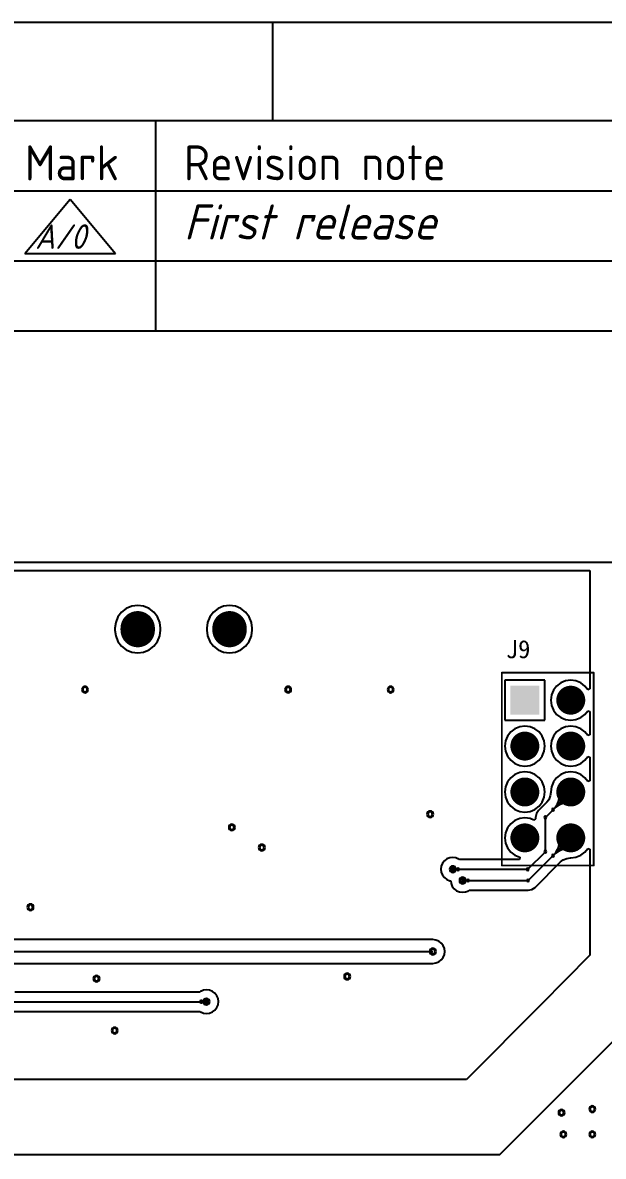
# Model space of a CAD drawing. Header units: inches. Extents: x 32166 to 66782, y 2386 to 7162.
# Drawn here: x 33684 to 33941, y 3727 to 4229 of the extents above; entities that cross this region are included whole.
import ezdxf
from ezdxf.enums import TextEntityAlignment as Align

# ---------------------------------------------------------------- set-up
doc = ezdxf.new("R2010")
doc.units = ezdxf.units.IN
doc.header["$LTSCALE"] = 0.64311
doc.header["$MEASUREMENT"] = 0
doc.layers.get('0').update_dxf_attribs({"linetype": 'CONTINUOUS'})
for name, color, linetype in [('KEEPOUTLAYER', 6, 'CONTINUOUS'), ('MULTILAYER', 9, 'CONTINUOUS'), ('TOPLAYER', 1, 'CONTINUOUS'), ('TOPOVERLAY', 2, 'CONTINUOUS'), ('TOPSOLDER', 216, 'CONTINUOUS')]:
    doc.layers.add(name, color=color, linetype=linetype)
doc.styles.add('ISO Proportional', font='isocp')
doc.styles.get("Standard").update_dxf_attribs({"font": 'txt', "width": 0.8})

msp = doc.modelspace()

# ---------------------------------------------------------------- linework, layer by layer
for p, q in [((33794.9, 4228.61), (33794.9, 4185.17)), ((34728.68, 4185.17), (32209.64, 4185.17)), ((33743.31, 4092.11), (33743.31, 4185.17)), ((33519.95, 4154.15), (34728.68, 4154.15)), ((33685.25, 4126.38), (33705.35, 4150.44)), ((33705.35, 4150.44), (33725.45, 4126.38)), ((33685.25, 4126.38), (33725.45, 4126.38)), ((33519.95, 4123.13), (34728.68, 4123.13)), ((33519.95, 4092.11), (34728.68, 4092.11))]:
    msp.add_line(p, q)
msp.add_lwpolyline([(32166.21, 2385.86), (34772.11, 2385.86), (34772.11, 4228.61), (32166.21, 4228.61)], close=True)
at = {"layer": 'KEEPOUTLAYER'}
msp.add_line((32498.87, 3989.76), (34258.87, 3989.76), dxfattribs=at)
at = {"layer": 'MULTILAYER', "const_width": 13.6}
for points in [[(33735.26, 3959.67), (33735.26, 3960.47)], [(33775.9, 3959.67), (33775.9, 3960.47)]]:
    msp.add_lwpolyline(points, dxfattribs=at)
at = {"layer": 'MULTILAYER'}
for points, const_width in [([(33731.86, 3960.47, 1), (33738.66, 3960.47, 1)], 6.8), ([(33731.86, 3959.67, 1), (33738.66, 3959.67, 1)], 6.8), ([(33772.5, 3960.47, 1), (33779.3, 3960.47, 1)], 6.8), ([(33772.5, 3959.67, 1), (33779.3, 3959.67, 1)], 6.8), ([(33924.13, 3928.63, 1), (33929.73, 3928.63, 1)], 5.6), ([(33903.81, 3908.31, 1), (33909.41, 3908.31, 1)], 5.6), ([(33924.13, 3908.31, 1), (33929.73, 3908.31, 1)], 5.6), ([(33903.81, 3887.99, 1), (33909.41, 3887.99, 1)], 5.6), ([(33924.13, 3887.99, 1), (33929.73, 3887.99, 1)], 5.6), ([(33903.81, 3867.67, 1), (33909.41, 3867.67, 1)], 5.6), ([(33924.13, 3867.67, 1), (33929.73, 3867.67, 1)], 5.6)]:
    msp.add_lwpolyline(points, format="xyb", close=True, dxfattribs=dict(at, const_width=const_width))
for centre, start, end in [((33711.94, 3933.33), 0, 180), ((33711.94, 3933.33), 180, 0), ((33801.83, 3933.33), 0, 180), ((33801.83, 3933.33), 180, 0), ((33847.22, 3933.33), 0, 180), ((33847.22, 3933.33), 180, 0), ((33864.71, 3878.16), 0, 180), ((33864.71, 3878.16), 180, 0), ((33776.95, 3872.32), 0, 180), ((33776.95, 3872.32), 180, 0), ((33790.21, 3863.38), 0, 180), ((33790.21, 3863.38), 180, 0), ((33874.69, 3853.78), 0, 180), ((33874.69, 3853.78), 180, 0), ((33879.03, 3848.8), 0, 180), ((33879.03, 3848.8), 180, 0), ((33687.8, 3836.96), 0, 180), ((33687.8, 3836.96), 180, 0), ((33865.91, 3817.36), 0, 180), ((33865.91, 3817.36), 180, 0), ((33717.03, 3805.36), 0, 180), ((33717.03, 3805.36), 180, 0), ((33827.99, 3806.32), 0, 180), ((33827.99, 3806.32), 180, 0), ((33765.75, 3795.16), 0, 180), ((33765.75, 3795.16), 180, 0), ((33725.08, 3782.36), 0, 180), ((33725.08, 3782.36), 180, 0), ((33922.86, 3745.99), 0, 180), ((33922.86, 3745.99), 180, 0), ((33936.46, 3747.59), 0, 180), ((33936.46, 3747.59), 180, 0), ((33923.66, 3736.39), 0, 180), ((33923.66, 3736.39), 180, 0), ((33936.46, 3736.39), 0, 180), ((33936.46, 3736.39), 180, 0)]:
    msp.add_arc(centre, 1, start, end, dxfattribs=at)
msp.add_solid([(33912.21, 3934.23), (33901.01, 3934.23), (33912.21, 3923.03), (33901.01, 3923.03)], dxfattribs=at)
at = {"layer": 'TOPLAYER'}
for p, q in [((32582.95, 3986.09), (33935.43, 3986.09)), ((33935.43, 3986.09), (33935.43, 3933.59)), ((33735.26, 3970.56), (33732.65, 3970.21)), ((33737.87, 3970.21), (33735.26, 3970.56)), ((33775.9, 3970.56), (33773.29, 3970.21)), ((33778.51, 3970.21), (33775.9, 3970.56)), ((33726.53, 3965.51), (33725.52, 3963.08)), ((33728.13, 3967.6), (33726.53, 3965.51)), ((33730.22, 3969.21), (33728.13, 3967.6)), ((33732.65, 3970.21), (33730.22, 3969.21)), ((33740.3, 3969.21), (33737.87, 3970.21)), ((33742.39, 3967.6), (33740.3, 3969.21)), ((33744, 3965.51), (33742.39, 3967.6)), ((33745, 3963.08), (33744, 3965.51)), ((33767.17, 3965.51), (33766.16, 3963.08)), ((33768.77, 3967.6), (33767.17, 3965.51)), ((33770.86, 3969.21), (33768.77, 3967.6)), ((33773.29, 3970.21), (33770.86, 3969.21)), ((33780.94, 3969.21), (33778.51, 3970.21)), ((33783.03, 3967.6), (33780.94, 3969.21)), ((33784.64, 3965.51), (33783.03, 3967.6)), ((33785.64, 3963.08), (33784.64, 3965.51)), ((33725.52, 3963.08), (33725.18, 3960.47)), ((33725.18, 3960.47), (33725.18, 3959.67)), ((33745.35, 3960.47), (33745, 3963.08)), ((33745.35, 3959.67), (33745.35, 3960.47)), ((33766.16, 3963.08), (33765.82, 3960.47)), ((33765.82, 3960.47), (33765.82, 3959.67)), ((33785.99, 3960.47), (33785.64, 3963.08)), ((33785.99, 3959.67), (33785.99, 3960.47)), ((33725.18, 3959.67), (33725.52, 3957.06)), ((33725.52, 3957.06), (33726.53, 3954.63)), ((33744, 3954.63), (33745, 3957.06)), ((33745, 3957.06), (33745.35, 3959.67)), ((33765.82, 3959.67), (33766.16, 3957.06)), ((33766.16, 3957.06), (33767.17, 3954.63)), ((33784.64, 3954.63), (33785.64, 3957.06)), ((33785.64, 3957.06), (33785.99, 3959.67)), ((33726.53, 3954.63), (33728.13, 3952.54)), ((33728.13, 3952.54), (33730.22, 3950.94)), ((33730.22, 3950.94), (33732.65, 3949.93)), ((33737.87, 3949.93), (33740.3, 3950.94)), ((33740.3, 3950.94), (33742.39, 3952.54)), ((33742.39, 3952.54), (33744, 3954.63)), ((33767.17, 3954.63), (33768.77, 3952.54)), ((33768.77, 3952.54), (33770.86, 3950.94)), ((33770.86, 3950.94), (33773.29, 3949.93)), ((33778.51, 3949.93), (33780.94, 3950.94)), ((33780.94, 3950.94), (33783.03, 3952.54)), ((33783.03, 3952.54), (33784.64, 3954.63)), ((33732.65, 3949.93), (33735.26, 3949.58)), ((33735.26, 3949.58), (33737.87, 3949.93)), ((33773.29, 3949.93), (33775.9, 3949.58)), ((33775.9, 3949.58), (33778.51, 3949.93)), ((33915.41, 3937.43), (33897.81, 3937.43)), ((33897.81, 3937.43), (33897.81, 3919.83)), ((33915.41, 3919.83), (33915.41, 3937.43)), ((33922.5, 3936.32), (33920.66, 3934.9)), ((33924.64, 3937.2), (33922.5, 3936.32)), ((33926.93, 3937.5), (33924.64, 3937.2)), ((33929.23, 3937.2), (33926.93, 3937.5)), ((33931.37, 3936.32), (33929.23, 3937.2)), ((33933.21, 3934.9), (33931.37, 3936.32)), ((33918.36, 3930.93), (33918.06, 3928.63)), ((33919.25, 3933.07), (33918.36, 3930.93)), ((33920.66, 3934.9), (33919.25, 3933.07)), ((33934.47, 3933.27), (33933.21, 3934.9)), ((33935.43, 3933.59), (33934.47, 3933.27)), ((33918.06, 3928.63), (33918.36, 3926.33)), ((33918.36, 3926.33), (33919.25, 3924.19)), ((33919.25, 3924.19), (33920.66, 3922.35)), ((33920.66, 3922.35), (33922.5, 3920.94)), ((33922.5, 3920.94), (33924.64, 3920.05)), ((33929.23, 3920.05), (33931.37, 3920.94)), ((33931.37, 3920.94), (33933.21, 3922.35)), ((33933.21, 3922.35), (33934.47, 3923.99)), ((33934.47, 3923.99), (33935.43, 3923.66)), ((33935.43, 3923.66), (33935.43, 3913.27)), ((33897.81, 3919.83), (33915.41, 3919.83)), ((33902.18, 3916), (33900.34, 3914.58)), ((33904.32, 3916.88), (33902.18, 3916)), ((33906.61, 3917.18), (33904.32, 3916.88)), ((33908.91, 3916.88), (33906.61, 3917.18)), ((33911.05, 3916), (33908.91, 3916.88)), ((33912.89, 3914.58), (33911.05, 3916)), ((33922.5, 3916), (33920.66, 3914.58)), ((33924.64, 3916.88), (33922.5, 3916)), ((33924.64, 3920.05), (33926.93, 3919.75)), ((33926.93, 3917.18), (33924.64, 3916.88)), ((33926.93, 3919.75), (33929.23, 3920.05)), ((33929.23, 3916.88), (33926.93, 3917.18)), ((33931.37, 3916), (33929.23, 3916.88)), ((33933.21, 3914.58), (33931.37, 3916)), ((33898.04, 3910.61), (33897.74, 3908.31)), ((33898.93, 3912.75), (33898.04, 3910.61)), ((33900.34, 3914.58), (33898.93, 3912.75)), ((33914.3, 3912.75), (33912.89, 3914.58)), ((33915.19, 3910.61), (33914.3, 3912.75)), ((33915.49, 3908.31), (33915.19, 3910.61)), ((33918.36, 3910.61), (33918.06, 3908.31)), ((33919.25, 3912.75), (33918.36, 3910.61)), ((33920.66, 3914.58), (33919.25, 3912.75)), ((33934.47, 3912.95), (33933.21, 3914.58)), ((33935.43, 3913.27), (33934.47, 3912.95)), ((33897.74, 3908.31), (33898.04, 3906.01)), ((33898.04, 3906.01), (33898.93, 3903.87)), ((33914.3, 3903.87), (33915.19, 3906.01)), ((33915.19, 3906.01), (33915.49, 3908.31)), ((33918.06, 3908.31), (33918.36, 3906.01)), ((33918.36, 3906.01), (33919.25, 3903.87)), ((33898.93, 3903.87), (33900.34, 3902.03)), ((33900.34, 3902.03), (33902.18, 3900.62)), ((33902.18, 3900.62), (33904.32, 3899.73)), ((33908.91, 3899.73), (33911.05, 3900.62)), ((33911.05, 3900.62), (33912.89, 3902.03)), ((33912.89, 3902.03), (33914.3, 3903.87)), ((33919.25, 3903.87), (33920.66, 3902.03)), ((33920.66, 3902.03), (33922.5, 3900.62)), ((33922.5, 3900.62), (33924.64, 3899.73)), ((33929.23, 3899.73), (33931.37, 3900.62)), ((33931.37, 3900.62), (33933.21, 3902.03)), ((33933.21, 3902.03), (33934.47, 3903.67)), ((33934.47, 3903.67), (33935.43, 3903.34)), ((33935.43, 3903.34), (33935.43, 3892.95)), ((33902.18, 3895.68), (33900.34, 3894.26)), ((33904.32, 3896.56), (33902.18, 3895.68)), ((33904.32, 3899.73), (33906.61, 3899.43)), ((33906.61, 3896.86), (33904.32, 3896.56)), ((33906.61, 3899.43), (33908.91, 3899.73)), ((33908.91, 3896.56), (33906.61, 3896.86)), ((33911.05, 3895.68), (33908.91, 3896.56)), ((33912.89, 3894.26), (33911.05, 3895.68)), ((33922.5, 3895.68), (33920.66, 3894.26)), ((33924.64, 3896.56), (33922.5, 3895.68)), ((33924.64, 3899.73), (33926.93, 3899.43)), ((33926.93, 3896.86), (33924.64, 3896.56)), ((33926.93, 3899.43), (33929.23, 3899.73)), ((33929.23, 3896.56), (33926.93, 3896.86)), ((33931.37, 3895.68), (33929.23, 3896.56)), ((33933.21, 3894.26), (33931.37, 3895.68)), ((33898.04, 3890.29), (33897.74, 3887.99)), ((33898.93, 3892.43), (33898.04, 3890.29)), ((33900.34, 3894.26), (33898.93, 3892.43)), ((33914.3, 3892.43), (33912.89, 3894.26)), ((33915.19, 3890.29), (33914.3, 3892.43)), ((33915.49, 3887.99), (33915.19, 3890.29)), ((33918.36, 3890.29), (33918.07, 3888.09)), ((33919.25, 3892.43), (33918.36, 3890.29)), ((33920.66, 3894.26), (33919.25, 3892.43)), ((33934.47, 3892.63), (33933.21, 3894.26)), ((33935.43, 3892.95), (33934.47, 3892.63)), ((33897.74, 3887.99), (33898.04, 3885.69)), ((33898.04, 3885.69), (33898.93, 3883.55)), ((33914.3, 3883.55), (33915.19, 3885.69)), ((33915.19, 3885.69), (33915.49, 3887.99)), ((33915.69, 3876.74), (33926.93, 3887.99)), ((33917.86, 3886.23), (33917.18, 3884.58)), ((33918.08, 3887.86), (33917.86, 3886.23)), ((33918.07, 3888.09), (33918.05, 3887.99)), ((33918.05, 3887.99), (33918.06, 3887.99)), ((33918.06, 3887.99), (33918.08, 3887.86)), ((33898.93, 3883.55), (33900.34, 3881.71)), ((33900.34, 3881.71), (33902.18, 3880.3)), ((33902.18, 3880.3), (33904.32, 3879.41)), ((33908.91, 3879.41), (33911.05, 3880.3)), ((33911.05, 3880.3), (33912.89, 3881.71)), ((33916.28, 3883.41), (33912.65, 3879.78)), ((33912.89, 3881.71), (33914.3, 3883.55)), ((33917.18, 3884.58), (33916.28, 3883.41)), ((33902.18, 3875.36), (33900.34, 3873.94)), ((33904.32, 3876.24), (33902.18, 3875.36)), ((33904.32, 3879.41), (33906.61, 3879.11)), ((33906.61, 3876.54), (33904.32, 3876.24)), ((33906.61, 3879.11), (33908.91, 3879.41)), ((33908.91, 3876.24), (33906.61, 3876.54)), ((33910.54, 3875.57), (33908.91, 3876.24)), ((33911.39, 3876.13), (33910.54, 3875.57)), ((33911.72, 3878.39), (33911.39, 3876.74)), ((33911.39, 3876.74), (33911.39, 3876.13)), ((33912.65, 3879.78), (33911.72, 3878.39)), ((33915.69, 3861.56), (33915.69, 3876.74)), ((33898.04, 3869.97), (33897.74, 3867.67)), ((33898.93, 3872.11), (33898.04, 3869.97)), ((33900.34, 3873.94), (33898.93, 3872.11)), ((33897.74, 3867.67), (33898.04, 3865.37)), ((33898.04, 3865.37), (33898.93, 3863.23)), ((33908.07, 3848.8), (33926.93, 3867.67)), ((33898.93, 3863.23), (33900.34, 3861.39)), ((33900.34, 3861.39), (33902.18, 3859.98)), ((33902.18, 3859.98), (33904.32, 3859.09)), ((33907.91, 3853.78), (33915.69, 3861.56)), ((33929.23, 3859.09), (33931.37, 3859.98)), ((33931.37, 3859.98), (33933.21, 3861.39)), ((33933.21, 3861.39), (33934.47, 3863.03)), ((33934.47, 3863.03), (33935.43, 3862.7)), ((33935.43, 3862.7), (33935.43, 3815.68)), ((33869.63, 3855.14), (33869.45, 3853.78)), ((33870.15, 3856.4), (33869.63, 3855.14)), ((33870.99, 3857.49), (33870.15, 3856.4)), ((33872.07, 3858.32), (33870.99, 3857.49)), ((33873.34, 3858.85), (33872.07, 3858.32)), ((33874.69, 3859.03), (33873.34, 3858.85)), ((33876.05, 3858.85), (33874.69, 3859.03)), ((33877, 3858.46), (33876.05, 3858.85)), ((33877.04, 3858.45), (33877, 3858.46)), ((33877.07, 3858.43), (33877.04, 3858.45)), ((33877.32, 3858.32), (33877.07, 3858.43)), ((33877.63, 3858.08), (33877.32, 3858.32)), ((33904.27, 3858.08), (33877.63, 3858.08)), ((33904.33, 3859.09), (33904.27, 3858.08)), ((33904.32, 3859.09), (33904.33, 3859.09)), ((33911.11, 3845.76), (33922.36, 3857.01)), ((33922.36, 3857.01), (33923.53, 3857.91)), ((33923.53, 3857.91), (33925.17, 3858.59)), ((33925.17, 3858.59), (33926.81, 3858.81)), ((33926.81, 3858.81), (33926.93, 3858.79)), ((33926.93, 3858.79), (33927.03, 3858.81)), ((33926.93, 3858.79), (33926.93, 3858.79)), ((33927.03, 3858.81), (33929.23, 3859.09)), ((33869.45, 3853.78), (33869.63, 3852.42)), ((33869.63, 3852.42), (33870.15, 3851.16)), ((33870.15, 3851.16), (33870.99, 3850.07)), ((33870.99, 3850.07), (33872.07, 3849.24)), ((33874.69, 3853.78), (33907.91, 3853.78)), ((33872.07, 3849.24), (33873.34, 3848.71)), ((33873.34, 3848.71), (33873.8, 3848.65)), ((33873.8, 3848.65), (33873.96, 3847.44)), ((33873.96, 3847.44), (33874.48, 3846.18)), ((33874.48, 3846.18), (33875.32, 3845.09)), ((33875.32, 3845.09), (33876.4, 3844.26)), ((33879.03, 3848.8), (33908.07, 3848.8)), ((33908.07, 3844.5), (33909.71, 3844.83)), ((33909.71, 3844.83), (33911.11, 3845.76)), ((33911.11, 3845.76), (33911.11, 3845.76)), ((33911.11, 3845.76), (33911.11, 3845.76)), ((33876.4, 3844.26), (33877.67, 3843.74)), ((33877.67, 3843.74), (33879.03, 3843.56)), ((33879.03, 3843.56), (33880.38, 3843.74)), ((33880.38, 3843.74), (33881.33, 3844.13)), ((33881.33, 3844.13), (33881.37, 3844.13)), ((33881.37, 3844.13), (33881.4, 3844.16)), ((33881.4, 3844.16), (33881.65, 3844.26)), ((33881.65, 3844.26), (33881.97, 3844.5)), ((33881.97, 3844.5), (33908.07, 3844.5)), ((33865.91, 3822.61), (33623.04, 3822.61)), ((33867.27, 3822.43), (33865.91, 3822.61)), ((33868.53, 3821.91), (33867.27, 3822.43)), ((33869.62, 3821.07), (33868.53, 3821.91)), ((33870.45, 3819.99), (33869.62, 3821.07)), ((33870.98, 3818.72), (33870.45, 3819.99)), ((33677.27, 3817.36), (33865.91, 3817.36)), ((33869.62, 3813.66), (33870.45, 3814.74)), ((33870.45, 3814.74), (33870.98, 3816.01)), ((33871.16, 3817.36), (33870.98, 3818.72)), ((33870.98, 3816.01), (33871.16, 3817.36)), ((33935.43, 3815.68), (33913.83, 3793.92)), ((33620.87, 3812.12), (33865.91, 3812.12)), ((33865.91, 3812.12), (33867.27, 3812.3)), ((33867.27, 3812.3), (33868.53, 3812.82)), ((33868.53, 3812.82), (33869.62, 3813.66)), ((33763.12, 3799.7), (33762.76, 3799.42)), ((33763.37, 3799.8), (33763.12, 3799.7)), ((33763.41, 3799.82), (33763.37, 3799.8)), ((33763.44, 3799.83), (33763.41, 3799.82)), ((33764.39, 3800.22), (33763.44, 3799.83)), ((33765.75, 3800.4), (33764.39, 3800.22)), ((33767.1, 3800.22), (33765.75, 3800.4)), ((33768.37, 3799.7), (33767.1, 3800.22)), ((33769.46, 3798.86), (33768.37, 3799.7)), ((33937.99, 3769.92), (33969.11, 3801.04)), ((33630.23, 3795.12), (33765.71, 3795.12)), ((33762.76, 3799.42), (33680.89, 3799.42)), ((33765.71, 3795.12), (33765.75, 3795.16)), ((33770.29, 3797.78), (33769.46, 3798.86)), ((33770.81, 3796.51), (33770.29, 3797.78)), ((33770.99, 3795.16), (33770.81, 3796.51)), ((33770.81, 3793.8), (33770.99, 3795.16)), ((33633.17, 3790.82), (33762.85, 3790.82)), ((33762.85, 3790.82), (33763.12, 3790.61)), ((33763.12, 3790.61), (33763.37, 3790.51)), ((33763.37, 3790.51), (33763.41, 3790.49)), ((33763.41, 3790.49), (33763.44, 3790.48)), ((33763.44, 3790.48), (33764.39, 3790.09)), ((33764.39, 3790.09), (33765.75, 3789.91)), ((33765.75, 3789.91), (33767.1, 3790.09)), ((33767.1, 3790.09), (33768.37, 3790.61)), ((33768.37, 3790.61), (33769.46, 3791.45)), ((33769.46, 3791.45), (33770.29, 3792.53)), ((33770.29, 3792.53), (33770.81, 3793.8)), ((33913.83, 3793.92), (33880.8, 3760.64)), ((33895.59, 3727.52), (33937.99, 3769.92)), ((33880.8, 3760.64), (33451.36, 3760.64)), ((33433.91, 3727.52), (33895.59, 3727.52))]:
    msp.add_line(p, q, dxfattribs=at)
at = {"layer": 'TOPLAYER', "const_width": 13.6}
for points in [[(33735.26, 3959.67), (33735.26, 3960.47)], [(33775.9, 3959.67), (33775.9, 3960.47)]]:
    msp.add_lwpolyline(points, dxfattribs=at)
at = {"layer": 'TOPLAYER'}
for points, const_width in [([(33731.86, 3960.47, 1), (33738.66, 3960.47, 1)], 6.8), ([(33731.86, 3959.67, 1), (33738.66, 3959.67, 1)], 6.8), ([(33772.5, 3960.47, 1), (33779.3, 3960.47, 1)], 6.8), ([(33772.5, 3959.67, 1), (33779.3, 3959.67, 1)], 6.8), ([(33924.13, 3928.63, 1), (33929.73, 3928.63, 1)], 5.6), ([(33903.81, 3908.31, 1), (33909.41, 3908.31, 1)], 5.6), ([(33924.13, 3908.31, 1), (33929.73, 3908.31, 1)], 5.6), ([(33903.81, 3887.99, 1), (33909.41, 3887.99, 1)], 5.6), ([(33924.13, 3887.99, 1), (33929.73, 3887.99, 1)], 5.6), ([(33903.81, 3867.67, 1), (33909.41, 3867.67, 1)], 5.6), ([(33924.13, 3867.67, 1), (33929.73, 3867.67, 1)], 5.6)]:
    msp.add_lwpolyline(points, format="xyb", close=True, dxfattribs=dict(at, const_width=const_width))
for centre, radius, start, end in [((33711.94, 3933.33), 1, 0, 180), ((33711.94, 3933.33), 1, 180, 0), ((33801.83, 3933.33), 1, 0, 180), ((33801.83, 3933.33), 1, 180, 0), ((33847.22, 3933.33), 1, 0, 180), ((33847.22, 3933.33), 1, 180, 0), ((33911.28, 3887.99), 11.07, 315, 0), ((33922.35, 3887.99), 0.508, 0, 180), ((33922.35, 3887.99), 0.508, 180, 0), ((33918.22, 3887.99), 6.16, 314.9998, 359.9998), ((33926.93, 3879.28), 6.16, 90.0002, 135.0002), ((33924.38, 3887.99), 0.508, 0, 180), ((33924.38, 3887.99), 0.508, 180, 0), ((33926.93, 3887.99), 0.508, 0, 180), ((33926.93, 3887.99), 0.508, 180, 0), ((33926.93, 3885.44), 0.508, 0, 180), ((33926.93, 3885.44), 0.508, 180, 0), ((33919.11, 3880.16), 0.508, 0, 180), ((33919.11, 3880.16), 0.508, 0, 180), ((33919.11, 3880.16), 0.508, 180, 0), ((33919.11, 3880.16), 0.508, 180, 0), ((33926.93, 3872.34), 11.07, 90, 135), ((33922.58, 3883.63), 0.508, 0, 180), ((33922.58, 3883.63), 0.508, 0, 180), ((33922.58, 3883.63), 0.508, 180, 0), ((33922.58, 3883.63), 0.508, 180, 0), ((33926.93, 3883.4), 0.508, 0, 180), ((33926.93, 3883.4), 0.508, 180, 0), ((33864.71, 3878.16), 1, 0, 180), ((33864.71, 3878.16), 1, 180, 0), ((33915.69, 3876.74), 0.508, 0, 180), ((33915.69, 3876.74), 0.508, 0, 180), ((33915.69, 3876.74), 0.508, 180, 0), ((33915.69, 3876.74), 0.508, 180, 0), ((33776.95, 3872.32), 1, 0, 180), ((33776.95, 3872.32), 1, 180, 0), ((33911.28, 3867.67), 11.07, 315, 0), ((33922.35, 3867.67), 0.508, 0, 180), ((33922.35, 3867.67), 0.508, 180, 0), ((33918.22, 3867.67), 6.16, 314.9998, 359.9998), ((33926.93, 3858.96), 6.16, 90.0002, 135.0002), ((33924.38, 3867.67), 0.508, 0, 180), ((33924.38, 3867.67), 0.508, 180, 0), ((33926.93, 3867.67), 0.508, 0, 180), ((33926.93, 3867.67), 0.508, 180, 0), ((33926.93, 3865.12), 0.508, 0, 180), ((33926.93, 3865.12), 0.508, 180, 0), ((33790.21, 3863.38), 1, 0, 180), ((33790.21, 3863.38), 1, 180, 0), ((33915.69, 3861.56), 0.508, 0, 180), ((33915.69, 3861.56), 0.508, 0, 180), ((33915.69, 3861.56), 0.508, 180, 0), ((33915.69, 3861.56), 0.508, 180, 0), ((33919.11, 3859.84), 0.508, 0, 180), ((33919.11, 3859.84), 0.508, 0, 180), ((33926.93, 3852.02), 11.07, 90, 135), ((33922.58, 3863.31), 0.508, 0, 180), ((33922.58, 3863.31), 0.508, 0, 180), ((33922.58, 3863.31), 0.508, 180, 0), ((33922.58, 3863.31), 0.508, 180, 0), ((33926.93, 3863.08), 0.508, 0, 180), ((33926.93, 3863.08), 0.508, 180, 0), ((33875.39, 3854.48), 0.508, 0, 180), ((33919.11, 3859.84), 0.508, 180, 0), ((33919.11, 3859.84), 0.508, 180, 0), ((33874.69, 3853.78), 1, 0, 180), ((33874.69, 3853.78), 1, 180, 0), ((33874.69, 3853.78), 0.508, 0, 180), ((33874.69, 3853.78), 0.508, 180, 0), ((33875.39, 3854.48), 0.508, 180, 0), ((33875.39, 3853.08), 0.508, 0, 180), ((33875.39, 3853.08), 0.508, 180, 0), ((33877.07, 3856.16), 2.38, 224.9996, 269.9996), ((33877.07, 3851.4), 2.38, 90.0004, 135.0004), ((33877.07, 3853.78), 0.508, 0, 180), ((33877.07, 3853.78), 0.508, 0, 180), ((33877.07, 3853.78), 0.508, 180, 0), ((33877.07, 3853.78), 0.508, 180, 0), ((33879.72, 3849.5), 0.508, 0, 180), ((33907.91, 3853.78), 0.508, 0, 180), ((33907.91, 3853.78), 0.508, 0, 180), ((33907.91, 3853.78), 0.508, 180, 0), ((33907.91, 3853.78), 0.508, 180, 0), ((33879.03, 3848.8), 1, 0, 180), ((33879.03, 3848.8), 1, 180, 0), ((33879.03, 3848.8), 0.508, 0, 180), ((33879.03, 3848.8), 0.508, 180, 0), ((33879.72, 3849.5), 0.508, 180, 0), ((33879.72, 3848.11), 0.508, 0, 180), ((33879.72, 3848.11), 0.508, 180, 0), ((33881.4, 3851.18), 2.38, 224.9996, 269.9996), ((33881.4, 3846.43), 2.38, 90.0004, 135.0004), ((33881.4, 3848.8), 0.508, 0, 180), ((33881.4, 3848.8), 0.508, 0, 180), ((33881.4, 3848.8), 0.508, 180, 0), ((33881.4, 3848.8), 0.508, 180, 0), ((33908.07, 3848.8), 0.508, 0, 180), ((33908.07, 3848.8), 0.508, 0, 180), ((33908.07, 3848.8), 0.508, 180, 0), ((33908.07, 3848.8), 0.508, 180, 0), ((33687.8, 3836.96), 1, 0, 180), ((33687.8, 3836.96), 1, 180, 0), ((33865.91, 3817.36), 1, 0, 180), ((33865.91, 3817.36), 1, 0, 180), ((33865.91, 3817.36), 1, 180, 0), ((33865.91, 3817.36), 1, 180, 0), ((33717.03, 3805.36), 1, 0, 180), ((33717.03, 3805.36), 1, 180, 0), ((33827.99, 3806.32), 1, 0, 180), ((33827.99, 3806.32), 1, 180, 0), ((33763.29, 3795.12), 0.508, 0, 180), ((33763.29, 3795.12), 0.508, 180, 0), ((33763.45, 3795.12), 0.508, 0, 180), ((33763.45, 3795.12), 0.508, 180, 0), ((33763.29, 3797.62), 2.49, 270.0002, 315.0002), ((33763.45, 3792.86), 2.26, 44.9997, 89.9997), ((33765.05, 3795.85), 0.508, 0, 180), ((33765.05, 3795.85), 0.508, 180, 0), ((33765.05, 3794.46), 0.508, 0, 180), ((33765.75, 3795.16), 1, 0, 180), ((33765.75, 3795.16), 1, 180, 0), ((33765.71, 3795.12), 0.508, 0, 180), ((33765.71, 3795.12), 0.508, 0, 180), ((33765.71, 3795.12), 0.508, 180, 0), ((33765.71, 3795.12), 0.508, 180, 0), ((33765.75, 3795.16), 0.508, 0, 180), ((33765.75, 3795.16), 0.508, 180, 0), ((33765.05, 3794.46), 0.508, 180, 0), ((33725.08, 3782.36), 1, 0, 180), ((33725.08, 3782.36), 1, 180, 0), ((33922.86, 3745.99), 1, 0, 180), ((33922.86, 3745.99), 1, 180, 0), ((33936.46, 3747.59), 1, 0, 180), ((33936.46, 3747.59), 1, 180, 0), ((33923.66, 3736.39), 1, 0, 180), ((33923.66, 3736.39), 1, 180, 0), ((33936.46, 3736.39), 1, 0, 180), ((33936.46, 3736.39), 1, 180, 0)]:
    msp.add_arc(centre, radius, start, end, dxfattribs=at)
msp.add_solid([(33912.21, 3934.23), (33901.01, 3934.23), (33912.21, 3923.03), (33901.01, 3923.03)], dxfattribs=at)
at = {"layer": 'TOPOVERLAY', "const_width": 0.8}
for points in [[(33896.45, 3855.48), (33896.45, 3940.82)], [(33896.45, 3940.82), (33937.09, 3940.82)], [(33937.09, 3855.48), (33937.09, 3940.82)], [(33896.45, 3855.48), (33937.09, 3855.48)]]:
    msp.add_lwpolyline(points, dxfattribs=at)
at = {"layer": 'TOPOVERLAY', "const_width": 0.4}
for points in [[(33896.25, 3940.82, 1), (33896.65, 3940.82, 1)], [(33896.25, 3940.82, 1), (33896.65, 3940.82, 1)], [(33936.89, 3940.82, 1), (33937.29, 3940.82, 1)], [(33936.89, 3940.82, 1), (33937.29, 3940.82, 1)], [(33896.25, 3855.48, 1), (33896.65, 3855.48, 1)], [(33896.25, 3855.48, 1), (33896.65, 3855.48, 1)], [(33936.89, 3855.48, 1), (33937.29, 3855.48, 1)], [(33936.89, 3855.48, 1), (33937.29, 3855.48, 1)]]:
    msp.add_lwpolyline(points, format="xyb", close=True, dxfattribs=at)
at = {"layer": 'TOPSOLDER', "const_width": 15.23}
for points in [[(33735.26, 3959.67), (33735.26, 3960.47)], [(33775.9, 3959.67), (33775.9, 3960.47)]]:
    msp.add_lwpolyline(points, dxfattribs=at)
at = {"layer": 'TOPSOLDER'}
for points, const_width in [([(33731.46, 3960.47, 1), (33739.07, 3960.47, 1)], 7.61), ([(33731.46, 3959.67, 1), (33739.07, 3959.67, 1)], 7.61), ([(33772.1, 3960.47, 1), (33779.71, 3960.47, 1)], 7.61), ([(33772.1, 3959.67, 1), (33779.71, 3959.67, 1)], 7.61), ([(33923.73, 3928.63, 1), (33930.14, 3928.63, 1)], 6.41), ([(33903.41, 3908.31, 1), (33909.82, 3908.31, 1)], 6.41), ([(33923.73, 3908.31, 1), (33930.14, 3908.31, 1)], 6.41), ([(33903.41, 3887.99, 1), (33909.82, 3887.99, 1)], 6.41), ([(33923.73, 3887.99, 1), (33930.14, 3887.99, 1)], 6.41), ([(33903.41, 3867.67, 1), (33909.82, 3867.67, 1)], 6.41), ([(33923.73, 3867.67, 1), (33930.14, 3867.67, 1)], 6.41)]:
    msp.add_lwpolyline(points, format="xyb", close=True, dxfattribs=dict(at, const_width=const_width))
for centre, start, end in [((33711.94, 3933.33), 0, 180), ((33711.94, 3933.33), 180, 0), ((33801.83, 3933.33), 0, 180), ((33801.83, 3933.33), 180, 0), ((33847.22, 3933.33), 0, 180), ((33847.22, 3933.33), 180, 0), ((33864.71, 3878.16), 0, 180), ((33864.71, 3878.16), 180, 0), ((33776.95, 3872.32), 0, 180), ((33776.95, 3872.32), 180, 0), ((33790.21, 3863.38), 0, 180), ((33790.21, 3863.38), 180, 0), ((33874.69, 3853.78), 0, 180), ((33874.69, 3853.78), 180, 0), ((33879.03, 3848.8), 0, 180), ((33879.03, 3848.8), 180, 0), ((33687.8, 3836.96), 0, 180), ((33687.8, 3836.96), 180, 0), ((33865.91, 3817.36), 0, 180), ((33865.91, 3817.36), 180, 0), ((33717.03, 3805.36), 0, 180), ((33717.03, 3805.36), 180, 0), ((33827.99, 3806.32), 0, 180), ((33827.99, 3806.32), 180, 0), ((33765.75, 3795.16), 0, 180), ((33765.75, 3795.16), 180, 0), ((33725.08, 3782.36), 0, 180), ((33725.08, 3782.36), 180, 0), ((33922.86, 3745.99), 0, 180), ((33922.86, 3745.99), 180, 0), ((33936.46, 3747.59), 0, 180), ((33936.46, 3747.59), 180, 0), ((33923.66, 3736.39), 0, 180), ((33923.66, 3736.39), 180, 0), ((33936.46, 3736.39), 0, 180), ((33936.46, 3736.39), 180, 0)]:
    msp.add_arc(centre, 1.41, start, end, dxfattribs=at)
msp.add_solid([(33913.03, 3935.04), (33900.2, 3935.04), (33913.03, 3922.22), (33900.2, 3922.22)], dxfattribs=at)

# ---------------------------------------------------------------- texts
at = {"style": 'ISO Proportional'}
for s, height, p in [('Mark', 15.511, (33685.3, 4166.56)), ('Revision note', 15.5114, (33755.72, 4166.56))]:
    msp.add_text(s, height=height, dxfattribs=at).set_placement(p, align=Align.MIDDLE_LEFT)
at = {"style": 'ISO Proportional', "oblique": 15}
for s, height, p in [('First release', 15.5114, (33755.72, 4140.36)), ('A/0', 10.858, (33689.85, 4133.88))]:
    msp.add_text(s, height=height, dxfattribs=at).set_placement(p, align=Align.MIDDLE_LEFT)
at = {"layer": 'TOPOVERLAY'}
msp.add_text('J9', height=8, rotation=360, dxfattribs=at).set_placement((33898.18, 3947.22))

doc.saveas('drawing.dxf')
